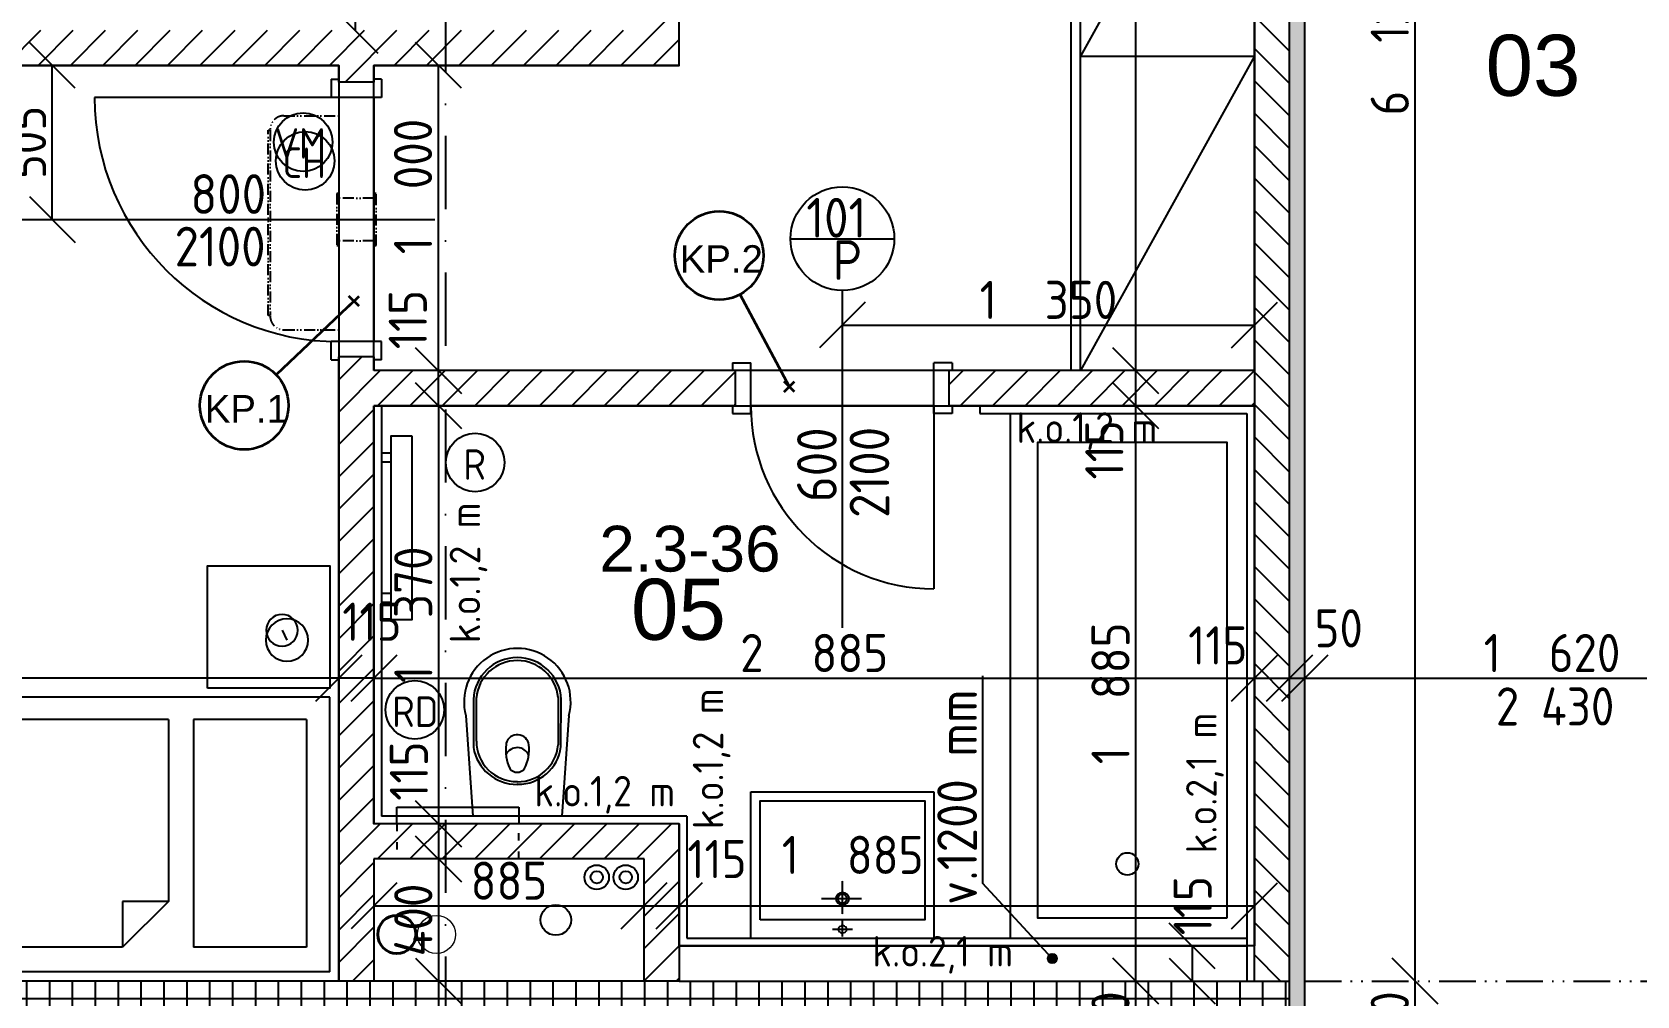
# Model space of a CAD drawing. Extents: x 4511820 to 5180432, y -1526536 to -944957.
# Drawn here: x 5099442 to 5104701, y -1219003 to -1215845 of the extents above; entities that cross this region are included whole.
import ezdxf

# ---------------------------------------------------------------- set-up
doc = ezdxf.new("R2010")
doc.units = 0
doc.header["$MEASUREMENT"] = 0
for name, pattern in [('ACAD_ISO03W100', [30, 12, -18]), ('ACAD_ISO12W100', [22, 12, -3, 0.5, -3, 0.5, -3]), ('BODKOCIARKOVANA_3', [5.6, 3, -1.3, 0, -1.3]), ('DASHED', [0.75, 0.5, -0.25])]:
    doc.linetypes.add(name, pattern=pattern)
doc.layers.get('0').update_dxf_attribs({"linetype": 'CONTINUOUS'})
doc.layers.get('Defpoints').update_dxf_attribs({"color": 61, "linetype": 'CONTINUOUS'})
for name, color, linetype in [('DVERE', 45, 'CONTINUOUS'), ('KÓTY', 4, 'CONTINUOUS'), ('MÚRY', 1, 'CONTINUOUS'), ('osi', 253, 'CONTINUOUS'), ('Plochy', 41, 'CONTINUOUS'), ('POPIS', 7, 'CONTINUOUS'), ('TENKÁ', 7, 'CONTINUOUS'), ('tzb', 153, 'CONTINUOUS'), ('Z-Kúrenie', 101, 'CONTINUOUS'), ('ZARIADENIE', 47, 'CONTINUOUS'), ('ZARIADOVACIE', 144, 'CONTINUOUS'), ('ZZ-chladenie', 133, 'CONTINUOUS'), ('zz-vetr', 52, 'CONTINUOUS'), ('ŠRAFY', 82, 'CONTINUOUS')]:
    doc.layers.add(name, color=color, linetype=linetype)
for name, color, linetype, lineweight in [('preklady', 74, 'CONTINUOUS', 35), ('zz-kanal-daždová', 136, 'CONTINUOUS', 40), ('zz-kanal-splaskova', 37, 'CONTINUOUS', 18)]:
    doc.layers.add(name, color=color, linetype=linetype, lineweight=lineweight)
doc.styles.add('ARIAL', font='arial.ttf')
doc.styles.add('STYLE1', font='isocp.shx')
doc.dimstyles.new('STANDARD-50', dxfattribs={"dimtxt": 125, "dimasz": 150, "dimexe": 10, "dimexo": 200, "dimgap": 20, "dimtad": 1, "dimdsep": 46, "dimlunit": 6, "dimtxsty": 'STYLE1', "dimblk1": 'OBLIQUE', "dimblk2": 'OBLIQUE', "dimsah": 1, "dimcen": 2.5, "dimse1": 1, "dimse2": 1, "dimadec": 0, "dimazin": 0, "dimtfac": 1, "dimtmove": 1, "dimatfit": 3, "dimldrblk": 'OBLIQUE', "dimfxl": 1, "dimtolj": 1, "dimtzin": 0, "dimarcsym": 0})
pattern_1 = [(45, (515270.5, 214751.965), (-53.0330086, 53.0330086), [])]

# ---------------------------------------------------------------- blocks, each defined once
blk = doc.blocks.new('JEDNOPOSTEL')
at = {"layer": 'ZARIADENIE', "ltscale": 0.25}
for p, q in [((4449069, -1322230.2), (4447069, -1322230.2)), ((4447069, -1323130.2), (4447069, -1322230.2)), ((4449069, -1322230.2), (4449069, -1323130.2)), ((4449069, -1323130.2), (4447069, -1323130.2)), ((4448913, -1323349.6), (4448929.1, -1323317.4))]:
    blk.add_line(p, q, dxfattribs=at)
at = {"layer": 'ZARIADENIE', "color": 76, "ltscale": 0.25}
for p, q in [((4448390.6, -1322311.3), (4447130.6, -1322311.3)), ((4447130.6, -1323056.9), (4447130.6, -1322311.3)), ((4448540.6, -1322461.3), (4448390.6, -1322311.3)), ((4448390.6, -1322461.3), (4448390.6, -1322311.3)), ((4448992.6, -1322311.3), (4448623.3, -1322311.3)), ((4448623.3, -1323056.9), (4448623.3, -1322311.3)), ((4448992.6, -1323056.9), (4448992.6, -1322311.3)), ((4448540.6, -1322461.3), (4448390.6, -1322461.3)), ((4448540.6, -1323056.9), (4448540.6, -1322461.3)), ((4448540.6, -1323056.9), (4447130.6, -1323056.9)), ((4448992.6, -1323056.9), (4448623.3, -1323056.9))]:
    blk.add_line(p, q, dxfattribs=at)
at = {"layer": 'ZARIADENIE'}
blk.add_lwpolyline([(4448669, -1323160.2), (4448669, -1323560.2), (4449069, -1323560.2), (4449069, -1323160.2)], close=True, dxfattribs=at)
at = {"layer": 'ZARIADENIE', "ltscale": 0.25}
for centre, radius in [((4448929.1, -1323317.4), 69.7), ((4448913, -1323349.6), 51.9)]:
    blk.add_circle(centre, radius, dxfattribs=at)
blk = doc.blocks.new('chlad2')
at = {"layer": 'ZZ-chladenie', "linetype": 'ACAD_ISO12W100', "ltscale": 3}
for p, q in [((5102412.5, -1105747.3), (5102592.5, -1105747.3)), ((5102412.5, -1106448.4), (5102592.5, -1106448.4))]:
    blk.add_line(p, q, dxfattribs=at)
blk.add_lwpolyline([(5102367.5, -1106402), (5102360.8, -1106402), (5102360.8, -1105794.8), (5102367.5, -1105794.8)], close=True, dxfattribs=at)
for centre, start, end in [((5102412.5, -1105792.3), 90, 180), ((5102412.5, -1106403.4), 180, 270)]:
    blk.add_arc(centre, 45, start, end, dxfattribs=at)
blk = doc.blocks.new('_OBLIQUE')
at = {"color": 0, "linetype": 'ByBlock'}
blk.add_line((-0.5, -0.5), (0.5, 0.5), dxfattribs=at)
blk = doc.blocks.new('*D27934')
at = {"layer": 'Defpoints', "color": 0}
for p in [(5103058.5, -1218954.2), (5103058.5, -1218954.2), (5103058.5, -1219254.2)]:
    blk.add_point(p, dxfattribs=at)
at = {"layer": 'KÓTY', "color": 0, "lineweight": -2}
blk.add_line((5103058.5, -1219254.2), (5103058.5, -1218954.2), dxfattribs=at)
at = {"layer": 'KÓTY', "color": 0, "linetype": 'ByBlock', "lineweight": -2, "xscale": 150, "yscale": 150, "zscale": 150}
for p, rotation in [((5103058.5, -1218954.2), 90), ((5103058.5, -1219254.2), 270)]:
    blk.add_blockref('_OBLIQUE', p, dxfattribs=dict(at, rotation=rotation))
at = {"layer": 'KÓTY', "color": 0, "insert": (5102976, -1219104.2), "char_height": 125, "attachment_point": 5, "rotation": 90, "style": 'STYLE1'}
blk.add_mtext('\\A1;300', dxfattribs=at)
blk = doc.blocks.new('*D27935')
at = {"layer": 'Defpoints', "color": 0}
for p in [(5103058.5, -1217069.2), (5103058.5, -1217069.2), (5103058.5, -1218954.2)]:
    blk.add_point(p, dxfattribs=at)
at = {"layer": 'KÓTY', "color": 0, "lineweight": -2}
blk.add_line((5103058.5, -1218954.2), (5103058.5, -1217069.2), dxfattribs=at)
at = {"layer": 'KÓTY', "color": 0, "linetype": 'ByBlock', "lineweight": -2, "xscale": 150, "yscale": 150, "zscale": 150}
for p, rotation in [((5103058.5, -1217069.2), 90), ((5103058.5, -1218954.2), 270)]:
    blk.add_blockref('_OBLIQUE', p, dxfattribs=dict(at, rotation=rotation))
at = {"layer": 'KÓTY', "color": 0, "insert": (5102976, -1218011.7), "char_height": 125, "attachment_point": 5, "rotation": 90, "style": 'STYLE1'}
blk.add_mtext('\\A1;1ﾠ885', dxfattribs=at)
blk = doc.blocks.new('*D27936')
at = {"layer": 'Defpoints', "color": 0}
for p in [(5103058.5, -1216954.2), (5103058.5, -1216954.2), (5103058.5, -1217069.2)]:
    blk.add_point(p, dxfattribs=at)
at = {"layer": 'KÓTY', "color": 0, "lineweight": -2}
blk.add_line((5103058.5, -1217069.2), (5103058.5, -1216954.2), dxfattribs=at)
at = {"layer": 'KÓTY', "color": 0, "linetype": 'ByBlock', "lineweight": -2, "xscale": 150, "yscale": 150, "zscale": 150}
for p, rotation in [((5103058.5, -1216954.2), 90), ((5103058.5, -1217069.2), 270)]:
    blk.add_blockref('_OBLIQUE', p, dxfattribs=dict(at, rotation=rotation))
at = {"layer": 'KÓTY', "color": 0, "insert": (5102955.5, -1217214), "char_height": 125, "attachment_point": 5, "rotation": 90, "style": 'STYLE1'}
blk.add_mtext('\\A1;115', dxfattribs=at)
blk = doc.blocks.new('*D27937')
at = {"layer": 'Defpoints', "color": 0}
for p in [(5103058.5, -1212834.2), (5103058.5, -1212834.2), (5103058.5, -1216954.2)]:
    blk.add_point(p, dxfattribs=at)
at = {"layer": 'KÓTY', "color": 0, "lineweight": -2}
blk.add_line((5103058.5, -1216954.2), (5103058.5, -1212834.2), dxfattribs=at)
at = {"layer": 'KÓTY', "color": 0, "linetype": 'ByBlock', "lineweight": -2, "xscale": 150, "yscale": 150, "zscale": 150}
for p, rotation in [((5103058.5, -1212834.2), 90), ((5103058.5, -1216954.2), 270)]:
    blk.add_blockref('_OBLIQUE', p, dxfattribs=dict(at, rotation=rotation))
at = {"layer": 'KÓTY', "color": 0, "insert": (5102976, -1214894.2), "char_height": 125, "attachment_point": 5, "rotation": 90, "style": 'STYLE1'}
blk.add_mtext('\\A1;4ﾠ120', dxfattribs=at)
blk = doc.blocks.new('*D27963')
at = {"layer": 'Defpoints', "color": 0}
for p in [(5099359.5, -1215954.2), (5099508.5, -1215954.2), (5099359.5, -1216459.2)]:
    blk.add_point(p, dxfattribs=at)
at = {"layer": 'KÓTY', "color": 0, "lineweight": -2}
blk.add_line((5099508.5, -1216459.2), (5099508.5, -1215954.2), dxfattribs=at)
at = {"layer": 'KÓTY', "color": 0, "linetype": 'ByBlock', "lineweight": -2, "xscale": 150, "yscale": 150, "zscale": 150}
for p, rotation in [((5099508.5, -1215954.2), 90), ((5099508.5, -1216459.2), 270)]:
    blk.add_blockref('_OBLIQUE', p, dxfattribs=dict(at, rotation=rotation))
at = {"layer": 'KÓTY', "color": 0, "insert": (5099426, -1216206.7), "char_height": 125, "attachment_point": 5, "rotation": 90, "style": 'STYLE1'}
blk.add_mtext('\\A1;505', dxfattribs=at)
blk = doc.blocks.new('*D27965')
at = {"layer": 'Defpoints', "color": 0}
for p in [(5102097.5, -1216691.9), (5103447.5, -1216737.4), (5103447.5, -1216805)]:
    blk.add_point(p, dxfattribs=at)
at = {"layer": 'KÓTY', "color": 0, "lineweight": -2}
blk.add_line((5102097.5, -1216805), (5103447.5, -1216805), dxfattribs=at)
at = {"layer": 'KÓTY', "color": 0, "linetype": 'ByBlock', "lineweight": -2, "xscale": 150, "yscale": 150, "zscale": 150, "rotation": 180}
blk.add_blockref('_OBLIQUE', (5102097.5, -1216805), dxfattribs=at)
at = {"layer": 'KÓTY', "color": 0, "linetype": 'ByBlock', "lineweight": -2, "xscale": 150, "yscale": 150, "zscale": 150}
blk.add_blockref('_OBLIQUE', (5103447.5, -1216805), dxfattribs=at)
at = {"layer": 'KÓTY', "color": 0, "insert": (5102772.5, -1216722.5), "char_height": 125, "attachment_point": 5, "style": 'STYLE1'}
blk.add_mtext('\\A1;1ﾠ350', dxfattribs=at)
blk = doc.blocks.new('*D27966')
at = {"layer": 'Defpoints', "color": 0}
for p in [(5100562.5, -1218554.2), (5100562.5, -1218954.2), (5100774, -1218954.2)]:
    blk.add_point(p, dxfattribs=at)
at = {"layer": 'KÓTY', "color": 0, "lineweight": -2}
blk.add_line((5100774, -1218554.2), (5100774, -1218954.2), dxfattribs=at)
at = {"layer": 'KÓTY', "color": 0, "linetype": 'ByBlock', "lineweight": -2, "xscale": 150, "yscale": 150, "zscale": 150}
for p, rotation in [((5100774, -1218554.2), 90), ((5100774, -1218954.2), 270)]:
    blk.add_blockref('_OBLIQUE', p, dxfattribs=dict(at, rotation=rotation))
at = {"layer": 'KÓTY', "color": 0, "insert": (5100691.5, -1218754.2), "char_height": 125, "attachment_point": 5, "rotation": 90, "style": 'STYLE1'}
blk.add_mtext('\\A1;400', dxfattribs=at)
blk = doc.blocks.new('*D27967')
at = {"layer": 'Defpoints', "color": 0}
for p in [(5100562.5, -1218439.2), (5100562.5, -1218554.2), (5100774, -1218554.2)]:
    blk.add_point(p, dxfattribs=at)
at = {"layer": 'KÓTY', "color": 0, "lineweight": -2}
blk.add_line((5100774, -1218439.2), (5100774, -1218554.2), dxfattribs=at)
at = {"layer": 'KÓTY', "color": 0, "linetype": 'ByBlock', "lineweight": -2, "xscale": 150, "yscale": 150, "zscale": 150}
for p, rotation in [((5100774, -1218439.2), 90), ((5100774, -1218554.2), 270)]:
    blk.add_blockref('_OBLIQUE', p, dxfattribs=dict(at, rotation=rotation))
at = {"layer": 'KÓTY', "color": 0, "insert": (5100677, -1218266.5), "char_height": 125, "attachment_point": 5, "rotation": 90, "style": 'STYLE1'}
blk.add_mtext('\\A1;115', dxfattribs=at)
blk = doc.blocks.new('*D27968')
at = {"layer": 'Defpoints', "color": 0}
for p in [(5100562.5, -1217069.2), (5100562.5, -1218439.2), (5100774, -1218439.2)]:
    blk.add_point(p, dxfattribs=at)
at = {"layer": 'KÓTY', "color": 0, "lineweight": -2}
blk.add_line((5100774, -1217069.2), (5100774, -1218439.2), dxfattribs=at)
at = {"layer": 'KÓTY', "color": 0, "linetype": 'ByBlock', "lineweight": -2, "xscale": 150, "yscale": 150, "zscale": 150}
for p, rotation in [((5100774, -1217069.2), 90), ((5100774, -1218439.2), 270)]:
    blk.add_blockref('_OBLIQUE', p, dxfattribs=dict(at, rotation=rotation))
at = {"layer": 'KÓTY', "color": 0, "insert": (5100691.5, -1217754.2), "char_height": 125, "attachment_point": 5, "rotation": 90, "style": 'STYLE1'}
blk.add_mtext('\\A1;1ﾠ370', dxfattribs=at)
blk = doc.blocks.new('*D27969')
at = {"layer": 'Defpoints', "color": 0}
for p in [(5100774, -1216954.2), (5100774, -1216954.2), (5100774, -1217069.2)]:
    blk.add_point(p, dxfattribs=at)
at = {"layer": 'KÓTY', "color": 0, "lineweight": -2}
blk.add_line((5100774, -1217069.2), (5100774, -1216954.2), dxfattribs=at)
at = {"layer": 'KÓTY', "color": 0, "linetype": 'ByBlock', "lineweight": -2, "xscale": 150, "yscale": 150, "zscale": 150}
for p, rotation in [((5100774, -1216954.2), 90), ((5100774, -1217069.2), 270)]:
    blk.add_blockref('_OBLIQUE', p, dxfattribs=dict(at, rotation=rotation))
at = {"layer": 'KÓTY', "color": 0, "insert": (5100673.5, -1216787), "char_height": 125, "attachment_point": 5, "rotation": 90, "style": 'STYLE1'}
blk.add_mtext('\\A1;115', dxfattribs=at)
blk = doc.blocks.new('*D27970')
at = {"layer": 'Defpoints', "color": 0}
for p in [(5100774, -1215954.2), (5101155, -1215954.2), (5101155, -1216954.2)]:
    blk.add_point(p, dxfattribs=at)
at = {"layer": 'KÓTY', "color": 0, "lineweight": -2}
blk.add_line((5100774, -1216954.2), (5100774, -1215954.2), dxfattribs=at)
at = {"layer": 'KÓTY', "color": 0, "linetype": 'ByBlock', "lineweight": -2, "xscale": 150, "yscale": 150, "zscale": 150}
for p, rotation in [((5100774, -1215954.2), 90), ((5100774, -1216954.2), 270)]:
    blk.add_blockref('_OBLIQUE', p, dxfattribs=dict(at, rotation=rotation))
at = {"layer": 'KÓTY', "color": 0, "insert": (5100690.5, -1216351), "char_height": 125, "attachment_point": 5, "rotation": 90, "style": 'STYLE1'}
blk.add_mtext('\\A1;1ﾠ000', dxfattribs=at)
blk = doc.blocks.new('*D27971')
at = {"layer": 'Defpoints', "color": 0}
for p in [(5103464.5, -1218839.2), (5103243.5, -1218954.2), (5103464.5, -1218954.2)]:
    blk.add_point(p, dxfattribs=at)
at = {"layer": 'KÓTY', "color": 0, "lineweight": -2}
blk.add_line((5103243.5, -1218839.2), (5103243.5, -1218954.2), dxfattribs=at)
at = {"layer": 'KÓTY', "color": 0, "linetype": 'ByBlock', "lineweight": -2, "xscale": 150, "yscale": 150, "zscale": 150}
for p, rotation in [((5103243.5, -1218839.2), 90), ((5103243.5, -1218954.2), 270)]:
    blk.add_blockref('_OBLIQUE', p, dxfattribs=dict(at, rotation=rotation))
at = {"layer": 'KÓTY', "color": 0, "insert": (5103245, -1218707.5), "char_height": 125, "attachment_point": 5, "rotation": 90, "style": 'STYLE1'}
blk.add_mtext('\\A1;115', dxfattribs=at)
blk = doc.blocks.new('*D27972')
at = {"layer": 'Defpoints', "color": 0}
for p in [(5103447.5, -1217962), (5100562.5, -1218439.2), (5103447.5, -1218439.2)]:
    blk.add_point(p, dxfattribs=at)
at = {"layer": 'KÓTY', "color": 0, "lineweight": -2}
blk.add_line((5100562.5, -1217962), (5103447.5, -1217962), dxfattribs=at)
at = {"layer": 'KÓTY', "color": 0, "linetype": 'ByBlock', "lineweight": -2, "xscale": 150, "yscale": 150, "zscale": 150, "rotation": 180}
blk.add_blockref('_OBLIQUE', (5100562.5, -1217962), dxfattribs=at)
at = {"layer": 'KÓTY', "color": 0, "linetype": 'ByBlock', "lineweight": -2, "xscale": 150, "yscale": 150, "zscale": 150}
blk.add_blockref('_OBLIQUE', (5103447.5, -1217962), dxfattribs=at)
at = {"layer": 'KÓTY', "color": 0, "insert": (5102005, -1217879.5), "char_height": 125, "attachment_point": 5, "style": 'STYLE1'}
blk.add_mtext('\\A1;2ﾠ885', dxfattribs=at)
blk = doc.blocks.new('*D27973')
at = {"layer": 'Defpoints', "color": 0}
for p in [(5100447.5, -1217962), (5100447.5, -1217962), (5100562.5, -1217962)]:
    blk.add_point(p, dxfattribs=at)
at = {"layer": 'KÓTY', "color": 0, "lineweight": -2}
blk.add_line((5100562.5, -1217962), (5100447.5, -1217962), dxfattribs=at)
at = {"layer": 'KÓTY', "color": 0, "linetype": 'ByBlock', "lineweight": -2, "xscale": 150, "yscale": 150, "zscale": 150, "rotation": 180}
blk.add_blockref('_OBLIQUE', (5100447.5, -1217962), dxfattribs=at)
at = {"layer": 'KÓTY', "color": 0, "linetype": 'ByBlock', "lineweight": -2, "xscale": 150, "yscale": 150, "zscale": 150}
blk.add_blockref('_OBLIQUE', (5100562.5, -1217962), dxfattribs=at)
at = {"layer": 'KÓTY', "color": 0, "insert": (5100555.8, -1217777), "char_height": 125, "attachment_point": 5, "style": 'STYLE1'}
blk.add_mtext('\\A1;115', dxfattribs=at)
blk = doc.blocks.new('*D27974')
at = {"layer": 'Defpoints', "color": 0}
for p in [(5096312.5, -1217962), (5096312.5, -1218954.2), (5100447.5, -1218954.2)]:
    blk.add_point(p, dxfattribs=at)
at = {"layer": 'KÓTY', "color": 0, "lineweight": -2}
blk.add_line((5100447.5, -1217962), (5096312.5, -1217962), dxfattribs=at)
at = {"layer": 'KÓTY', "color": 0, "linetype": 'ByBlock', "lineweight": -2, "xscale": 150, "yscale": 150, "zscale": 150, "rotation": 180}
blk.add_blockref('_OBLIQUE', (5096312.5, -1217962), dxfattribs=at)
at = {"layer": 'KÓTY', "color": 0, "linetype": 'ByBlock', "lineweight": -2, "xscale": 150, "yscale": 150, "zscale": 150}
blk.add_blockref('_OBLIQUE', (5100447.5, -1217962), dxfattribs=at)
at = {"layer": 'KÓTY', "color": 0, "insert": (5098290, -1217862.5), "char_height": 125, "attachment_point": 5, "style": 'STYLE1'}
blk.add_mtext('\\A1;4ﾠ135', dxfattribs=at)
blk = doc.blocks.new('*D27975')
at = {"layer": 'Defpoints', "color": 0}
for p in [(5103447.5, -1217962), (5103562.5, -1217962), (5103562.5, -1217962)]:
    blk.add_point(p, dxfattribs=at)
at = {"layer": 'KÓTY', "color": 0, "lineweight": -2}
blk.add_line((5103447.5, -1217962), (5103562.5, -1217962), dxfattribs=at)
at = {"layer": 'KÓTY', "color": 0, "linetype": 'ByBlock', "lineweight": -2, "xscale": 150, "yscale": 150, "zscale": 150, "rotation": 180}
blk.add_blockref('_OBLIQUE', (5103447.5, -1217962), dxfattribs=at)
at = {"layer": 'KÓTY', "color": 0, "linetype": 'ByBlock', "lineweight": -2, "xscale": 150, "yscale": 150, "zscale": 150}
blk.add_blockref('_OBLIQUE', (5103562.5, -1217962), dxfattribs=at)
at = {"layer": 'KÓTY', "color": 0, "insert": (5103327.5, -1217854.5), "char_height": 125, "attachment_point": 5, "style": 'STYLE1'}
blk.add_mtext('\\A1;115', dxfattribs=at)
blk = doc.blocks.new('*D27976')
at = {"layer": 'Defpoints', "color": 0}
for p in [(5103562.5, -1217962), (5103612.5, -1217962), (5103612.5, -1217962)]:
    blk.add_point(p, dxfattribs=at)
at = {"layer": 'KÓTY', "color": 0, "lineweight": -2}
blk.add_line((5103562.5, -1217962), (5103612.5, -1217962), dxfattribs=at)
at = {"layer": 'KÓTY', "color": 0, "linetype": 'ByBlock', "lineweight": -2, "xscale": 150, "yscale": 150, "zscale": 150, "rotation": 180}
blk.add_blockref('_OBLIQUE', (5103562.5, -1217962), dxfattribs=at)
at = {"layer": 'KÓTY', "color": 0, "linetype": 'ByBlock', "lineweight": -2, "xscale": 150, "yscale": 150, "zscale": 150}
blk.add_blockref('_OBLIQUE', (5103612.5, -1217962), dxfattribs=at)
at = {"layer": 'KÓTY', "color": 0, "insert": (5103723.5, -1217798.5), "char_height": 125, "attachment_point": 5, "style": 'STYLE1'}
blk.add_mtext('\\A1;50', dxfattribs=at)
blk = doc.blocks.new('*D27977')
at = {"layer": 'Defpoints', "color": 0}
for p in [(5103612.5, -1217962), (5105232.5, -1217962), (5105232.5, -1217962)]:
    blk.add_point(p, dxfattribs=at)
at = {"layer": 'KÓTY', "color": 0, "lineweight": -2}
blk.add_line((5103612.5, -1217962), (5105232.5, -1217962), dxfattribs=at)
at = {"layer": 'KÓTY', "color": 0, "linetype": 'ByBlock', "lineweight": -2, "xscale": 150, "yscale": 150, "zscale": 150, "rotation": 180}
blk.add_blockref('_OBLIQUE', (5103612.5, -1217962), dxfattribs=at)
at = {"layer": 'KÓTY', "color": 0, "linetype": 'ByBlock', "lineweight": -2, "xscale": 150, "yscale": 150, "zscale": 150}
blk.add_blockref('_OBLIQUE', (5105232.5, -1217962), dxfattribs=at)
at = {"layer": 'KÓTY', "color": 0, "insert": (5104422.5, -1217879.5), "char_height": 125, "attachment_point": 5, "style": 'STYLE1'}
blk.add_mtext('\\A1;1ﾠ620', dxfattribs=at)
blk = doc.blocks.new('*D27980')
at = {"layer": 'Defpoints', "color": 0}
for p in [(5100562.5, -1218554.2), (5101447.5, -1218554.2), (5101447.5, -1218708)]:
    blk.add_point(p, dxfattribs=at)
at = {"layer": 'KÓTY', "color": 0, "lineweight": -2}
blk.add_line((5100562.5, -1218708), (5101447.5, -1218708), dxfattribs=at)
at = {"layer": 'KÓTY', "color": 0, "linetype": 'ByBlock', "lineweight": -2, "xscale": 150, "yscale": 150, "zscale": 150, "rotation": 180}
blk.add_blockref('_OBLIQUE', (5100562.5, -1218708), dxfattribs=at)
at = {"layer": 'KÓTY', "color": 0, "linetype": 'ByBlock', "lineweight": -2, "xscale": 150, "yscale": 150, "zscale": 150}
blk.add_blockref('_OBLIQUE', (5101447.5, -1218708), dxfattribs=at)
at = {"layer": 'KÓTY', "color": 0, "insert": (5101005, -1218625.5), "char_height": 125, "attachment_point": 5, "style": 'STYLE1'}
blk.add_mtext('\\A1;885', dxfattribs=at)
blk = doc.blocks.new('*D27981')
at = {"layer": 'Defpoints', "color": 0}
for p in [(5101447.5, -1218708), (5101562.5, -1218708), (5101562.5, -1218708)]:
    blk.add_point(p, dxfattribs=at)
at = {"layer": 'KÓTY', "color": 0, "lineweight": -2}
blk.add_line((5101447.5, -1218708), (5101562.5, -1218708), dxfattribs=at)
at = {"layer": 'KÓTY', "color": 0, "linetype": 'ByBlock', "lineweight": -2, "xscale": 150, "yscale": 150, "zscale": 150, "rotation": 180}
blk.add_blockref('_OBLIQUE', (5101447.5, -1218708), dxfattribs=at)
at = {"layer": 'KÓTY', "color": 0, "linetype": 'ByBlock', "lineweight": -2, "xscale": 150, "yscale": 150, "zscale": 150}
blk.add_blockref('_OBLIQUE', (5101562.5, -1218708), dxfattribs=at)
at = {"layer": 'KÓTY', "color": 0, "insert": (5101686.5, -1218554.5), "char_height": 125, "attachment_point": 5, "style": 'STYLE1'}
blk.add_mtext('\\A1;115', dxfattribs=at)
blk = doc.blocks.new('*D27982')
at = {"layer": 'Defpoints', "color": 0}
for p in [(5101562.5, -1218439.2), (5103447.5, -1218439.2), (5103447.5, -1218708)]:
    blk.add_point(p, dxfattribs=at)
at = {"layer": 'KÓTY', "color": 0, "lineweight": -2}
blk.add_line((5101562.5, -1218708), (5103447.5, -1218708), dxfattribs=at)
at = {"layer": 'KÓTY', "color": 0, "linetype": 'ByBlock', "lineweight": -2, "xscale": 150, "yscale": 150, "zscale": 150, "rotation": 180}
blk.add_blockref('_OBLIQUE', (5101562.5, -1218708), dxfattribs=at)
at = {"layer": 'KÓTY', "color": 0, "linetype": 'ByBlock', "lineweight": -2, "xscale": 150, "yscale": 150, "zscale": 150}
blk.add_blockref('_OBLIQUE', (5103447.5, -1218708), dxfattribs=at)
at = {"layer": 'KÓTY', "color": 0, "insert": (5102131, -1218541), "char_height": 125, "attachment_point": 5, "style": 'STYLE1'}
blk.add_mtext('\\A1;1ﾠ885', dxfattribs=at)
blk = doc.blocks.new('*D27994')
at = {"layer": 'Defpoints', "color": 0}
for p in [(5100359.5, -1214754.2), (5100359.5, -1215839.2), (5100500.5, -1215839.2)]:
    blk.add_point(p, dxfattribs=at)
at = {"layer": 'KÓTY', "color": 0, "lineweight": -2}
blk.add_line((5100500.5, -1214754.2), (5100500.5, -1215839.2), dxfattribs=at)
at = {"layer": 'KÓTY', "color": 0, "linetype": 'ByBlock', "lineweight": -2, "xscale": 150, "yscale": 150, "zscale": 150}
for p, rotation in [((5100500.5, -1214754.2), 90), ((5100500.5, -1215839.2), 270)]:
    blk.add_blockref('_OBLIQUE', p, dxfattribs=dict(at, rotation=rotation))
at = {"layer": 'KÓTY', "color": 0, "insert": (5100418, -1215296.7), "char_height": 125, "attachment_point": 5, "rotation": 90, "style": 'STYLE1'}
blk.add_mtext('\\A1;1ﾠ085', dxfattribs=at)
blk = doc.blocks.new('*D27995')
at = {"layer": 'Defpoints', "color": 0}
for p in [(5103612.5, -1212834.2), (5103612.5, -1218954.2), (5103973.5, -1218954.2)]:
    blk.add_point(p, dxfattribs=at)
at = {"layer": 'KÓTY', "color": 0, "lineweight": -2}
blk.add_line((5103973.5, -1212834.2), (5103973.5, -1218954.2), dxfattribs=at)
at = {"layer": 'KÓTY', "color": 0, "linetype": 'ByBlock', "lineweight": -2, "xscale": 150, "yscale": 150, "zscale": 150}
for p, rotation in [((5103973.5, -1212834.2), 90), ((5103973.5, -1218954.2), 270)]:
    blk.add_blockref('_OBLIQUE', p, dxfattribs=dict(at, rotation=rotation))
at = {"layer": 'KÓTY', "color": 0, "insert": (5103891, -1215894.2), "char_height": 125, "attachment_point": 5, "rotation": 90, "style": 'STYLE1'}
blk.add_mtext('\\A1;6ﾠ120', dxfattribs=at)
blk = doc.blocks.new('*D27996')
at = {"layer": 'Defpoints', "color": 0}
for p in [(5103612.5, -1218954.2), (5103612.5, -1219254.2), (5103973.5, -1219254.2)]:
    blk.add_point(p, dxfattribs=at)
at = {"layer": 'KÓTY', "color": 0, "lineweight": -2}
blk.add_line((5103973.5, -1218954.2), (5103973.5, -1219254.2), dxfattribs=at)
at = {"layer": 'KÓTY', "color": 0, "linetype": 'ByBlock', "lineweight": -2, "xscale": 150, "yscale": 150, "zscale": 150}
for p, rotation in [((5103973.5, -1218954.2), 90), ((5103973.5, -1219254.2), 270)]:
    blk.add_blockref('_OBLIQUE', p, dxfattribs=dict(at, rotation=rotation))
at = {"layer": 'KÓTY', "color": 0, "insert": (5103891, -1219104.2), "char_height": 125, "attachment_point": 5, "rotation": 90, "style": 'STYLE1'}
blk.add_mtext('\\A1;300', dxfattribs=at)

msp = doc.modelspace()

# ---------------------------------------------------------------- hatches: boundary and pattern name
at = {"layer": 'KÓTY'}
h = msp.add_hatch(color=256, dxfattribs=at)
h.dxf.hatch_style = 1
h.paths.add_polyline_path([(5102800, -1218880.535, 0.65381715), (5102774.826, -1218869.513, 1.52947961)])
at = {"layer": 'ŠRAFY', "ltscale": 0.25}
h = msp.add_hatch(dxfattribs=at)
h.set_pattern_fill('ANSI31', color=256, scale=600, angle=90, style=0)
h.set_pattern_definition([(135, (-2973754.684, 437414.89), (-53.0330086, -53.0330086), [])])
h.paths.add_polyline_path([(5103447.5, -1212834.226), (5103447.5, -1216954.226), (5103447.5, -1217069.226), (5103447.5, -1218954.226), (5103562.5, -1218954.226), (5103562.5, -1212834.226)])
at = {"layer": 'ŠRAFY'}
h = msp.add_hatch(dxfattribs=at)
h.set_pattern_fill('DOTS', color=256, scale=250, angle=90)
h.set_pattern_definition([(90, (0, -89070.035), (-15.625, 7.8125), [0, -15.625])])
h.paths.add_polyline_path([(5103562.5, -1212834.226), (5103562.5, -1219254.226), (5103612.5, -1219254.226), (5103612.5, -1212834.226)])
at = {"layer": 'ŠRAFY', "ltscale": 0.25}
h = msp.add_hatch(dxfattribs=at)
h.set_pattern_fill('ANSI31', color=256, scale=600, style=0)
h.set_pattern_definition(pattern_1)
h.paths.add_polyline_path([(5101447.5, -1215839.226), (5096312.5, -1215839.226), (5096312.5, -1215954.226), (5100447.5, -1215954.226), (5100447.5, -1215999.226), (5100447.5, -1216009.226), (5100562.5, -1216009.226), (5100562.5, -1215999.226), (5100562.5, -1215954.226), (5101562.5, -1215954.226), (5101562.5, -1215214.226), (5101562.5, -1215204.226), (5101447.5, -1215204.226), (5101447.5, -1215214.226)])
h = msp.add_hatch(dxfattribs=at)
h.set_pattern_fill('ANSI31', color=256, scale=600, style=0)
h.set_pattern_definition(pattern_1)
h.paths.add_polyline_path([(5101737.5, -1217069.226), (5101747.5, -1217069.226), (5101747.5, -1216954.226), (5101737.5, -1216954.226), (5100562.5, -1216954.226), (5100562.5, -1216919.226), (5100562.5, -1216909.226), (5100447.5, -1216909.226), (5100447.5, -1216919.226), (5100447.5, -1218954.226), (5100562.5, -1218954.226), (5100562.5, -1218554.226), (5101447.5, -1218554.226), (5101447.5, -1218954.226), (5101562.5, -1218954.226), (5101562.5, -1218839.226), (5101562.5, -1218439.226), (5100562.5, -1218439.226), (5100562.5, -1217069.226), (5100587.5, -1217069.226)])
h = msp.add_hatch(dxfattribs=at)
h.set_pattern_fill('ANSI31', color=256, scale=600, style=0)
h.set_pattern_definition(pattern_1)
h.paths.add_polyline_path([(5102847.5, -1216954.226), (5102457.5, -1216954.226), (5102447.5, -1216954.226), (5102447.5, -1217069.226), (5102457.5, -1217069.226), (5102547.5, -1217069.226), (5103447.5, -1217069.226), (5103447.5, -1216954.226), (5102877.5, -1216954.226)])
h = msp.add_hatch(dxfattribs=at)
h.set_pattern_fill('ANSI37', color=256, scale=600, angle=45)
h.set_pattern_definition([(90, (-3375574.78, 623738.554), (-75, 1e-14), []), (180, (-3375574.78, 623738.554), (-1e-14, -75), [])])
h.paths.add_polyline_path([(5103562.5, -1218954.226), (5103447.5, -1218954.226), (5103422.5, -1218954.226), (5101562.5, -1218954.226), (5101447.5, -1218954.226), (5100562.5, -1218954.226), (5100447.5, -1218954.226), (5096312.5, -1218954.226), (5096312.5, -1219254.226), (5103562.5, -1219254.226)])

# ---------------------------------------------------------------- linework, layer by layer
at = {"layer": 'DVERE', "ltscale": 0.25}
for p, q in [((5100422.5, -1215999.226), (5100422.5, -1216059.226)), ((5100422.5, -1215999.226), (5100447.5, -1215999.226)), ((5100587.5, -1215999.226), (5100562.5, -1215999.226)), ((5100587.5, -1215999.226), (5100587.5, -1216059.226)), ((5100447.5, -1216059.226), (5099647.5, -1216059.226)), ((5100587.5, -1216059.226), (5100422.5, -1216059.226)), ((5100447.5, -1216059.226), (5100447.5, -1216859.226)), ((5100562.5, -1216059.226), (5100562.5, -1216859.226)), ((5099359.5, -1216459.226), (5100762.156, -1216459.226)), ((5101927.5, -1216521.898), (5102267.5, -1216521.898)), ((5102097.5, -1217796.554), (5102097.5, -1216691.898)), ((5100422.5, -1216919.226), (5100422.5, -1216859.226)), ((5100587.5, -1216859.226), (5100422.5, -1216859.226)), ((5100587.5, -1216919.226), (5100587.5, -1216859.226)), ((5100422.5, -1216919.226), (5100447.5, -1216919.226)), ((5100587.5, -1216919.226), (5100562.5, -1216919.226)), ((5101737.5, -1216929.226), (5101797.5, -1216929.226)), ((5101737.5, -1216929.226), (5101737.5, -1216954.226)), ((5101797.5, -1217094.226), (5101797.5, -1216929.226)), ((5102457.5, -1216929.226), (5102397.5, -1216929.226)), ((5102397.5, -1217094.226), (5102397.5, -1216929.226)), ((5102457.5, -1216929.226), (5102457.5, -1216954.226)), ((5102397.5, -1216954.226), (5101797.5, -1216954.226)), ((5101737.5, -1217069.226), (5101737.5, -1217094.226)), ((5102397.5, -1217069.226), (5101797.5, -1217069.226)), ((5102397.5, -1217069.226), (5102397.5, -1217669.226)), ((5102457.5, -1217069.226), (5102457.5, -1217094.226)), ((5101737.5, -1217094.226), (5101797.5, -1217094.226)), ((5102457.5, -1217094.226), (5102397.5, -1217094.226))]:
    msp.add_line(p, q, dxfattribs=at)
msp.add_circle((5102097.5, -1216521.898), 170, dxfattribs=at)
for centre, radius in [((5100447.5, -1216059.226), 800), ((5102397.5, -1217069.226), 600)]:
    msp.add_arc(centre, radius, 180, 270, dxfattribs=at)
at = {"layer": 'KÓTY'}
for p in [(5102557, -1217954.035), (5102785, -1218880.535)]:
    msp.add_line(p, (5102557, -1218633.535), dxfattribs=at)
msp.add_circle((5102785, -1218880.535), 15, dxfattribs=at)
at = {"layer": 'MÚRY'}
for p, q in [((5103447.5, -1216954.226), (5103447.5, -1212834.226)), ((5103612.5, -1219254.226), (5103612.5, -1212834.226)), ((5100447.5, -1215954.226), (5096312.5, -1215954.226)), ((5101562.5, -1215954.226), (5100562.5, -1215954.226)), ((5103447.5, -1218954.226), (5103447.5, -1217069.226)), ((5101447.5, -1218954.226), (5101447.5, -1218554.226)), ((5100447.5, -1218954.226), (5096312.5, -1218954.226))]:
    msp.add_line(p, q, dxfattribs=at)
at = {"layer": 'MÚRY', "ltscale": 0.25}
for p, q in [((5101562.5, -1215954.226), (5101562.5, -1215204.226)), ((5100447.5, -1216009.226), (5100447.5, -1215954.226)), ((5100562.5, -1215954.226), (5100562.5, -1216009.226)), ((5100562.5, -1216009.226), (5100447.5, -1216009.226)), ((5100447.5, -1218954.226), (5100447.5, -1216909.226)), ((5100562.5, -1216909.226), (5100447.5, -1216909.226)), ((5100562.5, -1216909.226), (5100562.5, -1216954.226)), ((5101747.5, -1216954.226), (5100562.5, -1216954.226)), ((5101747.5, -1217069.226), (5101747.5, -1216954.226)), ((5103447.5, -1216954.226), (5102447.5, -1216954.226)), ((5102447.5, -1217069.226), (5102447.5, -1216954.226)), ((5101747.5, -1217069.226), (5100562.5, -1217069.226)), ((5100562.5, -1217069.226), (5100562.5, -1218439.226)), ((5103447.5, -1217069.226), (5102447.5, -1217069.226)), ((5101562.5, -1218439.226), (5100562.5, -1218439.226)), ((5101562.5, -1218439.226), (5101562.5, -1218954.226)), ((5100562.5, -1218554.226), (5100562.5, -1218954.226)), ((5101447.5, -1218554.226), (5100562.5, -1218554.226)), ((5101447.5, -1218954.226), (5100562.5, -1218954.226)), ((5101562.5, -1218954.226), (5103447.5, -1218954.226))]:
    msp.add_line(p, q, dxfattribs=at)
at = {"layer": 'osi', "linetype": 'BODKOCIARKOVANA_3', "ltscale": 80}
msp.add_line((5100797.5, -1198261.132), (5100797.5, -1230189.035), dxfattribs=at)
at = {"layer": 'Plochy'}
for points in [[(5100562.5, -1216954.226), (5100562.5, -1215954.226), (5101562.5, -1215954.226), (5101562.5, -1212834.226), (5103447.5, -1212834.226), (5103447.5, -1216954.226)], [(5103612.5, -1212834.226), (5107232.5, -1212834.226), (5107232.5, -1214589.226), (5105232.5, -1214589.226), (5105232.5, -1219254.226), (5103612.5, -1219254.226)], [(5096312.5, -1215954.226), (5100447.5, -1215954.226), (5100447.5, -1218954.226), (5096312.5, -1218954.226)], [(5100562.5, -1217069.226), (5103447.5, -1217069.226), (5103447.5, -1218839.226), (5101562.5, -1218839.226), (5101562.5, -1218439.226), (5100562.5, -1218439.226)]]:
    msp.add_lwpolyline(points, close=True, dxfattribs=at)
at = {"layer": 'preklady'}
for p, q in [((5100480.452, -1216743.083), (5100513.686, -1216709.849)), ((5100513.687, -1216743.084), (5100480.452, -1216709.85)), ((5101923.569, -1217006.966), (5101762.084, -1216704.942)), ((5100497.069, -1216726.466), (5100242.628, -1216968.169)), ((5101906.952, -1217023.583), (5101940.186, -1216990.349)), ((5101940.187, -1217023.584), (5101906.952, -1216990.35))]:
    msp.add_line(p, q, dxfattribs=at)
at = {"layer": 'preklady', "ltscale": 0.25}
for centre in [(5101693.715, -1216577.073), (5100137.5, -1217068.035)]:
    msp.add_circle(centre, 145, dxfattribs=at)
at = {"layer": 'TENKÁ'}
for p, q in [((5103562.5, -1219254.226), (5103562.5, -1212834.226)), ((5103447.5, -1216954.226), (5103447.5, -1217069.226)), ((5100562.5, -1218954.226), (5100447.5, -1218954.226)), ((5101562.5, -1218954.226), (5101447.5, -1218954.226)), ((5103447.5, -1218954.226), (5103562.5, -1218954.226))]:
    msp.add_line(p, q, dxfattribs=at)
at = {"layer": 'TENKÁ', "ltscale": 0.25}
for p, q in [((5100587.5, -1217069.226), (5100587.5, -1218414.226)), ((5102547.5, -1217069.226), (5102547.5, -1217094.226)), ((5102547.5, -1217094.226), (5103422.5, -1217094.226)), ((5102647.5, -1217094.226), (5102647.5, -1218814.226)), ((5103422.5, -1217094.226), (5103422.5, -1218954.226)), ((5101587.5, -1218414.226), (5100587.5, -1218414.226)), ((5101587.5, -1218414.226), (5101587.5, -1218814.226)), ((5101587.5, -1218814.226), (5103422.5, -1218814.226)), ((5101562.5, -1218839.226), (5103422.5, -1218839.226))]:
    msp.add_line(p, q, dxfattribs=at)
at = {"layer": 'TENKÁ', "linetype": 'ACAD_ISO12W100', "ltscale": 10}
msp.add_line((5103612.5, -1218954.226), (5105232.5, -1218954.226), dxfattribs=at)
at = {"layer": 'tzb'}
for p, q in [((5100637.5, -1218439.226), (5100637.5, -1218384.226)), ((5100637.5, -1218384.226), (5101037.5, -1218384.226)), ((5101037.5, -1218384.226), (5101037.5, -1218439.226))]:
    msp.add_line(p, q, dxfattribs=at)
at = {"layer": 'tzb', "linetype": 'ACAD_ISO03W100', "ltscale": 2}
for p, q in [((5100637.5, -1218439.226), (5100637.5, -1218554.226)), ((5101037.5, -1218554.226), (5101037.5, -1218439.226))]:
    msp.add_line(p, q, dxfattribs=at)
at = {"layer": 'tzb'}
msp.add_circle((5100696.642, -1218065.484), 96, dxfattribs=at)
at = {"layer": 'Z-Kúrenie', "linetype": 'Continuous'}
for p, q in [((5100617.5, -1217224.226), (5100587.5, -1217224.226)), ((5100617.5, -1217254.226), (5100587.5, -1217254.226)), ((5100617.5, -1217684.226), (5100587.5, -1217684.226)), ((5100617.5, -1217714.226), (5100587.5, -1217714.226))]:
    msp.add_line(p, q, dxfattribs=at)
msp.add_lwpolyline([(5100687.5, -1217169.226), (5100617.5, -1217169.226), (5100617.5, -1217769.226), (5100687.5, -1217769.226)], close=True, dxfattribs=at)
msp.add_circle((5100893.966, -1217255.509), 96, dxfattribs=at)
at = {"layer": 'Z-Kúrenie'}
for centre, radius in [((5101292.5, -1218614.226), 40), ((5101292.5, -1218614.226), 20), ((5101387.5, -1218614.226), 40), ((5101387.5, -1218614.226), 20)]:
    msp.add_circle(centre, radius, dxfattribs=at)
at = {"layer": 'ZARIADENIE', "ltscale": 0.25}
for p, q in [((5102847.5, -1216954.226), (5102847.5, -1212834.226)), ((5102877.5, -1216954.226), (5102877.5, -1212834.226))]:
    msp.add_line(p, q, dxfattribs=at)
at = {"layer": 'ZARIADENIE'}
for p, q in [((5103447.5, -1214894.226), (5102877.5, -1215924.226)), ((5102877.5, -1215924.226), (5103447.5, -1215924.226)), ((5103447.5, -1215924.226), (5102877.5, -1216954.226))]:
    msp.add_line(p, q, dxfattribs=at)
at = {"layer": 'ZARIADOVACIE'}
for p, q in [((5100888.282, -1218031.937), (5100888.282, -1218189.345)), ((5100898.137, -1218168.584), (5100898.137, -1218025.763)), ((5101166.147, -1218025.763), (5101166.147, -1218180.423)), ((5101175.045, -1218187.092), (5101176.171, -1218031.937)), ((5100863.687, -1218084.227), (5100886.763, -1218414.226)), ((5101201.313, -1218084.228), (5101178.237, -1218414.226))]:
    msp.add_line(p, q, dxfattribs=at)
at = {"layer": 'ZARIADOVACIE', "linetype": 'Continuous'}
for p, q in [((5100995.936, -1218175.228), (5100995.774, -1218178.938)), ((5101032.5, -1218301.258), (5101031.604, -1218300.436)), ((5101034.199, -1218309.346), (5101031.382, -1218309.91))]:
    msp.add_line(p, q, dxfattribs=at)
at = {"layer": 'ZARIADOVACIE', "ltscale": 0.25}
for p, q in [((5101797.5, -1218814.226), (5101797.5, -1218334.226)), ((5101797.5, -1218334.226), (5102397.5, -1218334.226)), ((5102397.5, -1218334.226), (5102397.5, -1218814.226))]:
    msp.add_line(p, q, dxfattribs=at)
at = {"layer": 'ZARIADOVACIE', "linetype": 'DASHED'}
for p, q in [((5102097.5, -1218735.119), (5102097.5, -1218625.575)), ((5102160.488, -1218684.455), (5102029.035, -1218684.455)), ((5102097.5, -1218809.525), (5102097.5, -1218757.491)), ((5102130.363, -1218784.878), (5102064.637, -1218784.878))]:
    msp.add_line(p, q, dxfattribs=at)
at = {"layer": 'ZARIADOVACIE', "ltscale": 0.25}
for points in [[(5103357.5, -1218748.754), (5102737.5, -1218748.754), (5102737.5, -1217188.754), (5103357.5, -1217188.754)], [(5101827.5, -1218754.226), (5101827.5, -1218364.226), (5102367.5, -1218364.226), (5102367.5, -1218754.226)], [(5101827.5, -1218754.226), (5101827.5, -1218364.226), (5102367.5, -1218364.226), (5102367.5, -1218754.226)]]:
    msp.add_lwpolyline(points, close=True, dxfattribs=at)
msp.add_circle((5103031.01, -1218570.531), 36.624, dxfattribs=at)
at = {"layer": 'ZARIADOVACIE', "linetype": 'Continuous'}
for centre, radius in [((5102097.773, -1218684.188), 20.877), ((5102097.5, -1218684.455), 14.781)]:
    msp.add_circle(centre, radius, dxfattribs=at)
at = {"layer": 'ZARIADOVACIE', "linetype": 'DASHED'}
msp.add_circle((5102097.814, -1218784.878), 12.931, dxfattribs=at)
at = {"layer": 'ZARIADOVACIE', "linetype": 'Continuous'}
for centre, radius, start, end in [((5101032.5, -1218038.994), 174.768, 344.999903, 194.999834), ((5101032.227, -1218038.311), 144.085, 2.535471, 177.464529), ((5101032.142, -1218038.87), 134.645, 5.586614, 174.413386), ((5101031.063, -1218165.082), 144.828, 189.644186, 270.125906), ((5101030.02, -1218168.563), 131.883, 180.009129, 270.688221), ((5101132.613, -1218198.318), 138.205, 171.939221, 205.522023), ((5101031.932, -1218230.629), 41.261, 23.590956, 153.232972), ((5101032.5, -1218184.914), 37.825, 6.725682, 165.163801), ((5101033.431, -1218167.961), 133.3, 269.600093, 354.635422), ((5101035.552, -1218168.646), 140.707, 269.449007, 352.467037), ((5100936.726, -1218196.309), 134.275, 332.591351, 6.76835), ((5101032.004, -1218240.518), 29.701, 215.733795, 323.655963)]:
    msp.add_arc(centre, radius, start, end, dxfattribs=at)
at = {"layer": 'ZZ-chladenie'}
msp.add_circle((5100337.243, -1216266.803), 96, dxfattribs=at)
at = {"layer": 'zz-kanal-daždová'}
msp.add_circle((5100637.5, -1218801.726), 62.5, dxfattribs=at)
at = {"layer": 'zz-kanal-splaskova'}
msp.add_circle((5100767.5, -1218801.726), 62.5, dxfattribs=at)
at = {"layer": 'zz-vetr', "linetype": 'ACAD_ISO12W100', "lineweight": -2, "ltscale": 3}
for p, q in [((5100562.5, -1216389.226), (5100447.5, -1216389.226)), ((5100562.5, -1216529.226), (5100447.5, -1216529.226))]:
    msp.add_line(p, q, dxfattribs=at)
for points in [[(5100440.5, -1216544.226), (5100447.5, -1216544.226), (5100447.5, -1216374.226), (5100440.5, -1216374.226)], [(5100562.5, -1216544.226), (5100569.5, -1216544.226), (5100569.5, -1216374.226), (5100562.5, -1216374.226)]]:
    msp.add_lwpolyline(points, close=True, dxfattribs=at)
at = {"layer": 'zz-vetr'}
for centre, radius in [((5100330.623, -1216205.656), 96), ((5101158.585, -1218754.226), 50)]:
    msp.add_circle(centre, radius, dxfattribs=at)

# ---------------------------------------------------------------- block references
at = {"layer": 'ZARIADENIE', "color": 2, "xscale": -1, "rotation": 180}
msp.add_blockref('JEDNOPOSTEL', (651348.5, -2541154.418), dxfattribs=at)
at = {"layer": 'ZZ-chladenie'}
msp.add_blockref('chlad2', (-2145, -110371.92), dxfattribs=at)

# ---------------------------------------------------------------- texts
at = {"layer": 'DVERE', "style": 'STYLE1'}
for s, p in [('101', (5101978.97, -1216518.398)), ('P', (5102065.97, -1216657.035))]:
    msp.add_text(s, height=130, dxfattribs=at).set_placement(p)
at = {"layer": 'KÓTY', "insert": (5104432.498, -1218054.492), "char_height": 125, "attachment_point": 5, "style": 'STYLE1'}
msp.add_mtext('\\A1;2 430', dxfattribs=at)
at = {"layer": 'POPIS', "lineweight": 40, "ltscale": 0.25, "style": 'ARIAL'}
for s, height, p in [('03', 200, (5104204.811, -1216053.805)), ('2.3-36', 150, (5101300.911, -1217612.614)), ('05', 200, (5101404.811, -1217836.203))]:
    msp.add_text(s, height=height, dxfattribs=at).set_placement(p)
at = {"layer": 'preklady', "linetype": 'Continuous', "lineweight": 20, "style": 'ARIAL'}
for s, p in [('KP.2', (5101564.451, -1216633.329)), ('KP.1', (5100008.236, -1217124.291))]:
    msp.add_text(s, height=90, dxfattribs=at).set_placement(p)
at = {"layer": 'TENKÁ', "linetype": 'Continuous', "style": 'STYLE1'}
for s, height, p in [('800', 130, (5099961.085, -1216440.643)), ('2100', 130, (5099909.311, -1216612.75)), ('k.o.1,2 m', 100, (5102667.919, -1217190.98)), ('k.o.1,2 m', 100, (5101088.143, -1218382.293)), ('k.o.2,1 m', 100, (5102195.541, -1218906.777))]:
    msp.add_text(s, height=height, dxfattribs=at).set_placement(p)
for s, height, p in [('600', 130, (5102078.917, -1217384.969)), ('2100', 130, (5102251.024, -1217436.743)), ('k.o.1,2 m', 100, (5100910.715, -1217847.277)), ('k.o.1,2 m', 100, (5101707.249, -1218456.524)), ('v.1200 mm', 130, (5102538.417, -1218705.162)), ('k.o.2,1 m', 100, (5103323.602, -1218536.074))]:
    msp.add_text(s, height=height, rotation=90, dxfattribs=at).set_placement(p)
at = {"layer": 'tzb', "style": 'STYLE1'}
msp.add_text('RD', height=100, dxfattribs=at).set_placement((5100622.014, -1218121.683))
at = {"layer": 'Z-Kúrenie', "linetype": 'Continuous', "style": 'STYLE1'}
msp.add_text('R', height=100, dxfattribs=at).set_placement((5100855.338, -1217311.708))
at = {"layer": 'ZZ-chladenie', "style": 'STYLE1'}
msp.add_text('CH', height=100, dxfattribs=at).set_placement((5100262.615, -1216323.002))
at = {"layer": 'zz-vetr', "style": 'STYLE1'}
msp.add_text('VM', height=100, dxfattribs=at).set_placement((5100236.316, -1216259.668))

# ---------------------------------------------------------------- dimensions: what is measured, and where the dimension line sits
at = {"layer": 'KÓTY'}
for base, p1, p2, picture, middle in [((5103058.5, -1212834.226), (5103058.5, -1216954.226), (5103058.5, -1212834.226), '*D27937', (5102975.957, -1214894.226)), ((5103973.5, -1218954.226), (5103612.5, -1212834.226), (5103612.5, -1218954.226), '*D27995', (5103890.957, -1215894.226)), ((5100500.5, -1215839.226), (5100359.5, -1214754.226), (5100359.5, -1215839.226), '*D27994', (5100417.957, -1215296.726)), ((5099508.5, -1215954.226), (5099359.5, -1216459.226), (5099359.5, -1215954.226), '*D27963', (5099426, -1216206.726)), ((5100774, -1218439.226), (5100562.5, -1217069.226), (5100562.5, -1218439.226), '*D27968', (5100691.457, -1217754.226)), ((5103058.5, -1217069.226), (5103058.5, -1218954.226), (5103058.5, -1217069.226), '*D27935', (5102975.957, -1218011.726)), ((5100774, -1218954.226), (5100562.5, -1218554.226), (5100562.5, -1218954.226), '*D27966', (5100691.5, -1218754.226)), ((5103058.5, -1218954.226), (5103058.5, -1219254.226), (5103058.5, -1218954.226), '*D27934', (5102976, -1219104.226)), ((5103973.5, -1219254.226), (5103612.5, -1218954.226), (5103612.5, -1219254.226), '*D27996', (5103891, -1219104.226))]:
    dim = msp.add_linear_dim(base=base, p1=p1, p2=p2, angle=90, dimstyle='STANDARD-50', dxfattribs=at)
    dim.commit()
    dim.dimension.update_dxf_attribs({"geometry": picture, "text_midpoint": middle})
for base, p1, p2, picture, middle in [((5100774, -1215954.226), (5101155, -1216954.226), (5101155, -1215954.226), '*D27970', (5100773, -1216351.035)), ((5100774, -1216954.226), (5100774, -1217069.226), (5100774, -1216954.226), '*D27969', (5100756, -1216787.035)), ((5103058.5, -1216954.226), (5103058.5, -1217069.226), (5103058.5, -1216954.226), '*D27936', (5103038, -1217214.035)), ((5100774, -1218554.226), (5100562.5, -1218439.226), (5100562.5, -1218554.226), '*D27967', (5100759.5, -1218266.535)), ((5103243.5, -1218954.226), (5103464.5, -1218839.226), (5103464.5, -1218954.226), '*D27971', (5103327.5, -1218707.535))]:
    dim = msp.add_linear_dim(base=base, p1=p1, p2=p2, angle=90, dimstyle='STANDARD-50', dxfattribs=at)
    dim.commit()
    dim.dimension.update_dxf_attribs({"geometry": picture, "text_midpoint": middle, "dimtype": 160})
for base, p1, p2, picture, middle in [((5103447.5, -1216805.035), (5102097.5, -1216691.898), (5103447.5, -1216737.398), '*D27965', (5102772.5, -1216722.492)), ((5100447.5, -1217962.035), (5100562.5, -1217962.035), (5100447.5, -1217962.035), '*D27973', (5100555.75, -1217777.035)), ((5103447.5, -1217962.035), (5100562.5, -1218439.226), (5103447.5, -1218439.226), '*D27972', (5102005, -1217879.492)), ((5105232.5, -1217962.035), (5103612.5, -1217962.035), (5105232.5, -1217962.035), '*D27977', (5104422.5, -1217879.492)), ((5101447.5, -1218708.035), (5100562.5, -1218554.226), (5101447.5, -1218554.226), '*D27980', (5101005, -1218625.535))]:
    dim = msp.add_linear_dim(base=base, p1=p1, p2=p2, dimstyle='STANDARD-50', dxfattribs=at)
    dim.commit()
    dim.dimension.update_dxf_attribs({"geometry": picture, "text_midpoint": middle})
for base, p1, p2, picture, middle in [((5103612.5, -1217962.035), (5103562.5, -1217962.035), (5103612.5, -1217962.035), '*D27976', (5103723.5, -1217881.035)), ((5103562.5, -1217962.035), (5103447.5, -1217962.035), (5103562.5, -1217962.035), '*D27975', (5103327.5, -1217937.035)), ((5096312.5, -1217962.035), (5100447.5, -1218954.226), (5096312.5, -1218954.226), '*D27974', (5098290, -1217945.035)), ((5103447.5, -1218708.035), (5101562.5, -1218439.226), (5103447.5, -1218439.226), '*D27982', (5102131, -1218623.535)), ((5101562.5, -1218708.035), (5101447.5, -1218708.035), (5101562.5, -1218708.035), '*D27981', (5101686.5, -1218637.035))]:
    dim = msp.add_linear_dim(base=base, p1=p1, p2=p2, dimstyle='STANDARD-50', dxfattribs=at)
    dim.commit()
    dim.dimension.update_dxf_attribs({"geometry": picture, "text_midpoint": middle, "dimtype": 160})

doc.saveas('drawing.dxf')
